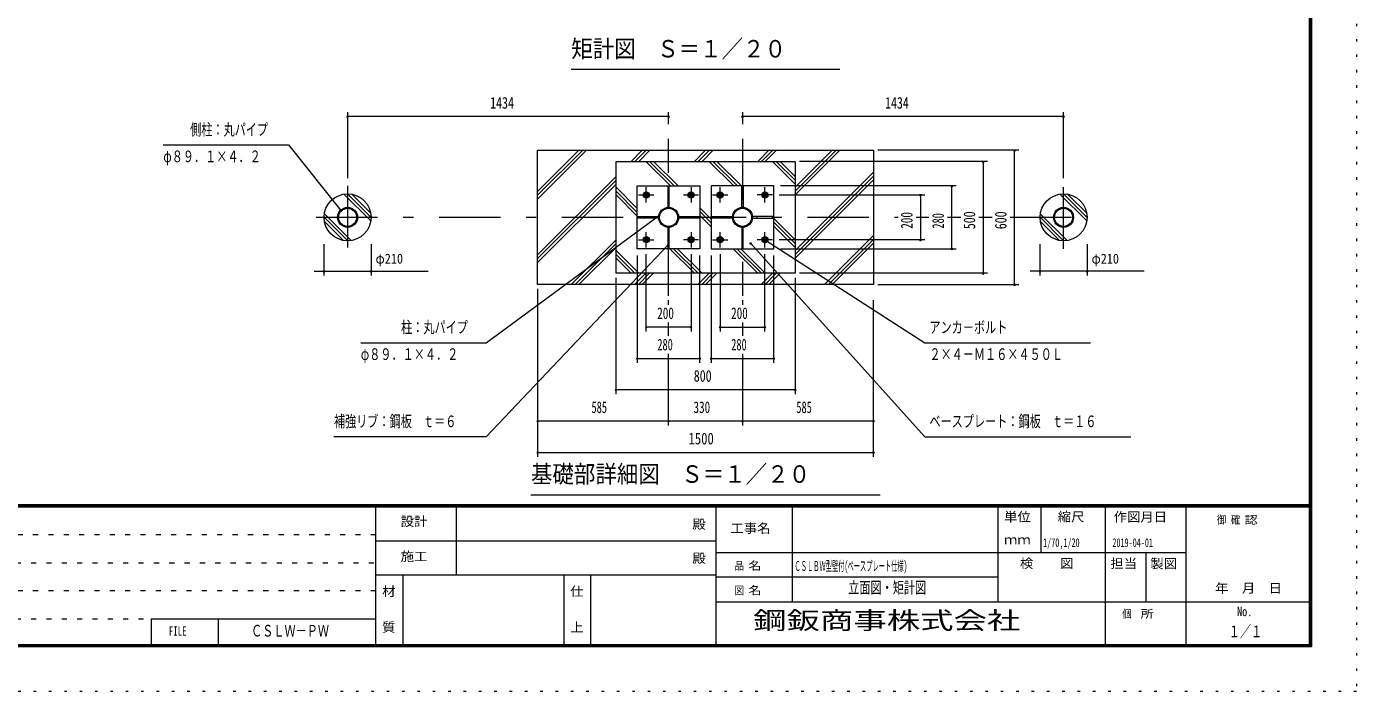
# Model space of a CAD drawing. Units: millimetres, scale not verified, with parts at other scales. Extents: x -34086 to 34091, y -14700 to 14700.
# Drawn here: x 13301 to 34091, y -14700 to -4305 of the extents above; entities that cross this region are included whole.
import ezdxf
from ezdxf.enums import TextEntityAlignment as Align

# ---------------------------------------------------------------- set-up
doc = ezdxf.new("R2010")
doc.units = ezdxf.units.MM
doc.header["$LTSCALE"] = 80
for name, pattern in [('USER1', [3, 1, -2]), ('USER3', [24, 12, -5, 2, -5]), ('USER4', [3, 0.5, -2.5])]:
    doc.linetypes.add(name, pattern=pattern)
doc.layers.add('0-1_0-F1TEXT', color=7, linetype='Continuous')
doc.layers.add('0-E_2-5DIM', color=7, linetype='Continuous')
for name, color, linetype, lineweight in [('0-6_2-02BOLD', 7, 'Continuous', 18), ('0-8_2-22CENTER', 3, 'USER3', 18), ('0-9_2-42THIN', 4, 'Continuous', 18), ('0-A_2-52DIM', 3, 'Continuous', 18), ('0-B_2-62HATCH', 2, 'Continuous', 18), ('0-C_F-F1PAPER', 5, 'Continuous', 18), ('0-D_F-E_J_ADD', 5, 'USER4', 18)]:
    doc.layers.add(name, color=color, linetype=linetype, lineweight=lineweight)
doc.styles.add('ＭＳ ゴシック', font='')
doc.styles.get('ＭＳ ゴシック').set_extended_font_data('MS Gothic')

msp = doc.modelspace()

# ---------------------------------------------------------------- linework, layer by layer
at = {"layer": '0-6_2-02BOLD'}
for p, q in [((23348.75, -7061.17), (23327.74, -7061.17)), ((24482.76, -7061.17), (24503.75, -7061.17)), ((23112.33, -7276.6), (23112.33, -7297.59)), ((23564.18, -7297.59), (23564.18, -7276.6)), ((24267.32, -7297.59), (24267.32, -7276.6)), ((24719.18, -7276.6), (24719.18, -7297.59)), ((23327.74, -7513.02), (23348.75, -7513.02)), ((24503.75, -7513.02), (24482.76, -7513.02))]:
    msp.add_line(p, q, dxfattribs=at)
for points in [[(26540.75, -8337.1), (21290.75, -8337.1), (21290.75, -6237.1), (26540.75, -6237.1)], [(25315.75, -8162.1), (22515.75, -8162.1), (22515.75, -6412.1), (25315.75, -6412.1)], [(23828.25, -6797.1), (23828.25, -7777.1), (22848.25, -7777.1), (22848.25, -6797.1)], [(23348.75, -6798.67), (23327.74, -6798.67), (23327.74, -7131.17), (23348.75, -7131.17)], [(24983.25, -7777.1), (24983.25, -6797.1), (24003.25, -6797.1), (24003.25, -7777.1)], [(24482.76, -7131.17), (24482.76, -6798.67), (24503.75, -6798.67), (24503.75, -7131.17)], [(23005.43, -6966.85), (22971.07, -6966.85), (22953.9, -6937.1), (22971.07, -6907.35), (23005.43, -6907.35), (23022.6, -6937.1)], [(23705.43, -6966.85), (23722.6, -6937.1), (23705.43, -6907.35), (23671.07, -6907.35), (23653.89, -6937.1), (23671.07, -6966.85)], [(24160.43, -6966.85), (24126.08, -6966.85), (24108.9, -6937.1), (24126.08, -6907.35), (24160.43, -6907.35), (24177.61, -6937.1)], [(24860.43, -6966.85), (24826.07, -6966.85), (24808.89, -6937.1), (24826.07, -6907.35), (24860.43, -6907.35), (24877.6, -6937.1)], [(23182.32, -7276.6), (23182.32, -7297.59), (22849.83, -7297.59), (22849.83, -7276.6)], [(23327.74, -7443.02), (23327.74, -7775.52), (23348.75, -7775.52), (23348.75, -7443.02)], [(23494.17, -7297.59), (23494.17, -7276.6), (23826.67, -7276.6), (23826.67, -7297.59)], [(24337.32, -7297.59), (24004.83, -7297.59), (24004.83, -7276.6), (24337.32, -7276.6)], [(24503.75, -7775.52), (24503.75, -7443.02), (24482.76, -7443.02), (24482.76, -7775.52)], [(24649.18, -7276.6), (24649.18, -7297.59), (24981.67, -7297.59), (24981.67, -7276.6)], [(23005.43, -7607.34), (22971.07, -7607.34), (22953.9, -7637.1), (22971.07, -7666.84), (23005.43, -7666.84), (23022.6, -7637.1)], [(23671.07, -7607.34), (23705.43, -7607.34), (23722.6, -7637.1), (23705.43, -7666.84), (23671.07, -7666.84), (23653.89, -7637.1)], [(24126.08, -7607.34), (24160.43, -7607.34), (24177.61, -7637.1), (24160.43, -7666.84), (24126.08, -7666.84), (24108.9, -7637.1)], [(24826.07, -7607.34), (24808.89, -7637.1), (24826.07, -7666.84), (24860.43, -7666.84), (24877.6, -7637.1), (24860.43, -7607.34)]]:
    msp.add_lwpolyline(points, close=True, dxfattribs=at)
for centre, radius in [((18319.25, -7287.1), 367.5), ((22988.25, -6937.1), 49), ((22988.25, -6937.1), 37.62), ((22988.25, -6937.1), 28.88), ((22988.25, -6937.1), 21), ((23688.24, -6937.1), 49), ((23688.24, -6937.1), 37.62), ((23688.24, -6937.1), 28.88), ((23688.24, -6937.1), 21), ((24143.25, -6937.1), 49), ((24143.25, -6937.1), 37.62), ((24143.25, -6937.1), 28.88), ((24143.25, -6937.1), 21), ((24843.25, -6937.1), 49), ((24843.25, -6937.1), 37.62), ((24843.25, -6937.1), 28.88), ((24843.25, -6937.1), 21), ((29512.25, -7287.1), 367.5), ((18319.25, -7287.1), 155.93), ((18319.25, -7287.1), 141.22), ((23338.25, -7287.1), 155.93), ((23338.25, -7287.1), 141.22), ((24493.25, -7287.1), 155.93), ((24493.25, -7287.1), 141.22), ((29512.25, -7287.1), 155.93), ((29512.25, -7287.1), 141.22), ((22988.25, -7637.1), 49), ((22988.25, -7637.1), 37.62), ((22988.25, -7637.1), 28.88), ((22988.25, -7637.1), 21), ((23688.24, -7637.1), 49), ((23688.24, -7637.1), 37.62), ((23688.24, -7637.1), 28.88), ((23688.24, -7637.1), 21), ((24143.25, -7637.1), 49), ((24143.25, -7637.1), 37.62), ((24143.25, -7637.1), 28.88), ((24143.25, -7637.1), 21), ((24843.25, -7637.1), 49), ((24843.25, -7637.1), 37.62), ((24843.25, -7637.1), 28.88), ((24843.25, -7637.1), 21)]:
    msp.add_circle(centre, radius, dxfattribs=at)
at = {"layer": '0-8_2-22CENTER'}
for p, q in [((23338.25, -8512.09), (23338.25, -6062.09)), ((24493.25, -6062.1), (24493.25, -8512.09)), ((18319.25, -6797.1), (18319.25, -7777.1)), ((22988.25, -7056.6), (22988.25, -6817.59)), ((23688.24, -6817.59), (23688.24, -7056.6)), ((24143.25, -7056.6), (24143.25, -6817.59)), ((24843.25, -7056.6), (24843.25, -6817.59)), ((29512.25, -7777.1), (29512.25, -6797.1)), ((22868.75, -6937.1), (23107.75, -6937.1)), ((23568.74, -6937.1), (23807.75, -6937.1)), ((24023.75, -6937.1), (24262.76, -6937.1)), ((24962.76, -6937.1), (24723.74, -6937.1)), ((17829.25, -7287.1), (26928.07, -7287.1)), ((27205.75, -7287.1), (27408.44, -7287.1)), ((27695.75, -7287.1), (27906.6, -7287.1)), ((28185.75, -7287.1), (28395.85, -7287.1)), ((28675.75, -7287.1), (30002.25, -7287.1)), ((22868.75, -7637.1), (23107.75, -7637.1)), ((22988.25, -7756.6), (22988.25, -7517.59)), ((23807.75, -7637.1), (23568.74, -7637.1)), ((23688.24, -7517.59), (23688.24, -7756.6)), ((24023.75, -7637.1), (24262.76, -7637.1)), ((24143.25, -7756.6), (24143.25, -7517.59)), ((24962.76, -7637.1), (24723.74, -7637.1)), ((24843.25, -7756.6), (24843.25, -7517.59))]:
    msp.add_line(p, q, dxfattribs=at)
at = {"layer": '0-9_2-42THIN'}
for centre in [(22988.25, -6937.1), (23688.24, -6937.1), (24143.25, -6937.1), (24843.25, -6937.1), (22988.25, -7637.1), (23688.24, -7637.1), (24143.25, -7637.1), (24843.25, -7637.1)]:
    msp.add_circle(centre, 15.75, dxfattribs=at)
at = {"layer": '0-A_2-52DIM'}
for p, q in [((26015.75, -4977.1), (21815.75, -4977.1)), ((18333.25, -5712.53), (18305.25, -5712.53)), ((18319.25, -5642.53), (18319.25, -6675.54)), ((23338.25, -5712.53), (18319.25, -5712.53)), ((23352.25, -5712.53), (23324.25, -5712.53)), ((23338.25, -5832.9), (23338.25, -5642.53)), ((24507.25, -5712.53), (24479.25, -5712.53)), ((24493.25, -5642.53), (24493.25, -5832.9)), ((29512.25, -5712.53), (24493.25, -5712.53)), ((29526.25, -5712.53), (29498.25, -5712.53)), ((29512.25, -6675.54), (29512.25, -5642.53)), ((28325.75, -6412.1), (25385.75, -6412.1)), ((28815.75, -6237.1), (26610.75, -6237.1)), ((28269.75, -6412.1), (28241.75, -6412.1)), ((28255.75, -6412.1), (28255.75, -8162.1)), ((28759.75, -6237.1), (28731.75, -6237.1)), ((28745.75, -8337.1), (28745.75, -6237.1)), ((27835.74, -6797.1), (25088.25, -6797.1)), ((27779.74, -6797.1), (27751.74, -6797.1)), ((27765.74, -7777.1), (27765.74, -6797.1)), ((25067.75, -6937.1), (27345.74, -6937.1)), ((27289.75, -6937.1), (27261.75, -6937.1)), ((27275.75, -6937.1), (27275.75, -7637.1)), ((18230.03, -7179.44), (18202.03, -7179.44)), ((23207.4, -7251.66), (23179.4, -7251.66)), ((24864.26, -7643.06), (24836.26, -7643.06)), ((27345.74, -7637.1), (25067.75, -7637.1)), ((27289.75, -7637.1), (27261.75, -7637.1)), ((17951.74, -8197.1), (17951.74, -7707.1)), ((18686.75, -7707.1), (18686.75, -8197.1)), ((22848.25, -7882.1), (22848.25, -9562.1)), ((22988.25, -9072.1), (22988.25, -7861.6)), ((23346.64, -7718.38), (23318.64, -7718.38)), ((23688.24, -7861.6), (23688.24, -9072.1)), ((23828.25, -9562.1), (23828.25, -7882.1)), ((24003.25, -7882.1), (24003.25, -9562.1)), ((24143.25, -7861.6), (24143.25, -9072.1)), ((24633.45, -7693.67), (24605.45, -7693.67)), ((24619.45, -7693.67), (27345.75, -10717.1)), ((24843.25, -9072.1), (24843.25, -7861.6)), ((24983.25, -9562.1), (24983.25, -7882.1)), ((25088.25, -7777.1), (27835.74, -7777.1)), ((27779.74, -7777.1), (27751.74, -7777.1)), ((29144.74, -8197.1), (29144.74, -7707.1)), ((29879.75, -7707.1), (29879.75, -8197.1)), ((17796.36, -8127.1), (19579.24, -8127.1)), ((17965.74, -8127.1), (17937.74, -8127.1)), ((18700.75, -8127.1), (18672.75, -8127.1)), ((22515.75, -10052.1), (22515.75, -8232.09)), ((25315.75, -8232.09), (25315.75, -10052.1)), ((28325.75, -8162.1), (25385.75, -8162.1)), ((28269.75, -8162.1), (28241.75, -8162.1)), ((30772.24, -8127.1), (28989.35, -8127.1)), ((29158.74, -8127.1), (29130.74, -8127.1)), ((29893.75, -8127.1), (29865.75, -8127.1)), ((21290.75, -8407.1), (21290.75, -11032.1)), ((26610.75, -8337.1), (28815.75, -8337.1)), ((28759.75, -8337.1), (28731.75, -8337.1)), ((23338.25, -8654.22), (23338.25, -8582.1)), ((24493.25, -8582.1), (24493.25, -8654.22)), ((26540.75, -11032.1), (26540.75, -8582.1)), ((23338.25, -9142.47), (23338.25, -8932.1)), ((24493.25, -8932.1), (24493.25, -9142.47)), ((23002.25, -9002.1), (22974.25, -9002.1)), ((23688.24, -9002.1), (22988.25, -9002.1)), ((23702.24, -9002.1), (23674.24, -9002.1)), ((24157.25, -9002.1), (24129.25, -9002.1)), ((24143.25, -9002.1), (24843.25, -9002.1)), ((24857.25, -9002.1), (24829.25, -9002.1)), ((22862.25, -9492.09), (22834.25, -9492.09)), ((22848.25, -9492.09), (23828.25, -9492.09)), ((23338.25, -10542.1), (23338.25, -9422.1)), ((23842.25, -9492.09), (23814.25, -9492.09)), ((24017.25, -9492.09), (23989.25, -9492.09)), ((24003.25, -9492.09), (24983.25, -9492.09)), ((24493.25, -9422.1), (24493.25, -10542.1)), ((24997.25, -9492.09), (24969.25, -9492.09)), ((22529.75, -9982.1), (22501.75, -9982.1)), ((25315.75, -9982.09), (22515.75, -9982.09)), ((25329.75, -9982.1), (25301.75, -9982.1)), ((21304.75, -10472.1), (21276.75, -10472.1)), ((26540.75, -10472.1), (21290.75, -10472.1)), ((23352.25, -10472.1), (23324.25, -10472.1)), ((24507.25, -10472.1), (24479.25, -10472.1)), ((26554.75, -10472.1), (26526.75, -10472.1)), ((27345.75, -10717.1), (30565.76, -10717.1)), ((21304.75, -10962.1), (21276.75, -10962.1)), ((21290.75, -10962.1), (26540.75, -10962.1)), ((26554.75, -10962.1), (26526.75, -10962.1)), ((21185.75, -11627.1), (26645.75, -11627.1))]:
    msp.add_line(p, q, dxfattribs=at)
for points in [[(15437.97, -6154.7), (17397.95, -6154.7), (18216.03, -7179.44)], [(18525.75, -9247.1), (20485.75, -9247.1), (23193.4, -7251.66)], [(24850.26, -7643.06), (27345.75, -9247.1), (29935.75, -9247.1)], [(23332.64, -7718.38), (20485.75, -10717.1), (18105.75, -10717.1)]]:
    msp.add_lwpolyline(points, dxfattribs=at)
for centre in [(18319.25, -5712.53), (23338.25, -5712.53), (24493.25, -5712.53), (29512.25, -5712.53), (28255.75, -6412.1), (28745.75, -6237.1), (27765.74, -6797.1), (27275.75, -6937.1), (18216.03, -7179.44), (23193.4, -7251.66), (24850.26, -7643.06), (27275.75, -7637.1), (23332.64, -7718.38), (24619.45, -7693.67), (27765.74, -7777.1), (17951.74, -8127.1), (18686.75, -8127.1), (28255.75, -8162.1), (29144.74, -8127.1), (29879.75, -8127.1), (28745.75, -8337.1), (22988.25, -9002.1), (23688.24, -9002.1), (24143.25, -9002.1), (24843.25, -9002.1), (22848.25, -9492.09), (23828.25, -9492.09), (24003.25, -9492.09), (24983.25, -9492.09), (22515.75, -9982.1), (25315.75, -9982.1), (21290.75, -10472.1), (23338.25, -10472.1), (24493.25, -10472.1), (26540.75, -10472.1), (21290.75, -10962.1), (26540.75, -10962.1)]:
    msp.add_arc(centre, 14, 180, 0, dxfattribs=at)
at = {"layer": '0-B_2-62HATCH'}
for p, q in [((21290.75, -6942.25), (21995.91, -6237.1)), ((22055.3, -6237.1), (21290.75, -7001.65)), ((21290.75, -6882.85), (21936.51, -6237.1)), ((22751.46, -6412.1), (22926.47, -6237.1)), ((22985.85, -6237.1), (22810.86, -6412.1)), ((22870.25, -6412.1), (23045.25, -6237.1)), ((22981.36, -6412.1), (23366.35, -6797.1)), ((23040.75, -6412.1), (23425.75, -6797.1)), ((23485.15, -6797.1), (23100.16, -6412.1)), ((23741.4, -6412.1), (23916.41, -6237.1)), ((23975.8, -6237.1), (23800.81, -6412.1)), ((23860.2, -6412.1), (24035.2, -6237.1)), ((23971.31, -6412.1), (24356.3, -6797.1)), ((24030.7, -6412.1), (24415.7, -6797.1)), ((24475.09, -6797.1), (24090.1, -6412.1)), ((24731.36, -6412.1), (24906.36, -6237.1)), ((24965.75, -6237.1), (24790.75, -6412.1)), ((24850.14, -6412.1), (25025.15, -6237.1)), ((25315.75, -6766.6), (24961.25, -6412.1)), ((25020.65, -6412.1), (25315.75, -6707.2)), ((25080.05, -6412.1), (25315.75, -6647.8)), ((25315.75, -6817.65), (25896.3, -6237.1)), ((25955.7, -6237.1), (25315.75, -6877.04)), ((25315.75, -6936.44), (26015.1, -6237.1)), ((21290.75, -7872.8), (22515.75, -6647.8)), ((26540.75, -6582.6), (25315.75, -7807.6)), ((25315.75, -7866.99), (26540.75, -6642)), ((22515.75, -6707.2), (21290.75, -7932.2)), ((21290.75, -7991.6), (22515.75, -6766.6)), ((22515.75, -6817.65), (22848.25, -7150.15)), ((26540.75, -6701.39), (25315.75, -7926.39)), ((18682.42, -7343.38), (18262.97, -6923.93)), ((18318.03, -6919.6), (18686.75, -7288.32)), ((18681.18, -7223.35), (18382.99, -6925.17)), ((22848.25, -7209.55), (22515.75, -6877.04)), ((22515.75, -6936.44), (22848.25, -7268.94)), ((29875.41, -7343.38), (29455.97, -6923.93)), ((29511.02, -6919.6), (29879.75, -7288.32)), ((29874.18, -7223.35), (29575.99, -6925.17)), ((17956.08, -7230.82), (18375.52, -7650.26)), ((23826.67, -7138.62), (24003.25, -7315.2)), ((24003.25, -7374.6), (23826.67, -7198.02)), ((23826.67, -7257.42), (24003.25, -7434)), ((29149.08, -7230.82), (29568.52, -7650.26)), ((18320.46, -7654.59), (17951.75, -7285.88)), ((17957.32, -7350.85), (18255.5, -7649.02)), ((25315.75, -7637.75), (24983.25, -7305.25)), ((24983.25, -7364.65), (25315.75, -7697.15)), ((25315.75, -7756.55), (24983.25, -7424.04)), ((29513.46, -7654.59), (29144.75, -7285.88)), ((29150.32, -7350.85), (29448.5, -7649.02)), ((22515.75, -7637.75), (21816.41, -8337.1)), ((25776.2, -8337.1), (26540.75, -7572.55)), ((26540.75, -7631.94), (25835.6, -8337.1)), ((25895, -8337.1), (26540.75, -7691.34)), ((21875.81, -8337.1), (22515.75, -7697.15)), ((22515.75, -7756.55), (21935.19, -8337.1)), ((22515.75, -7807.6), (22870.25, -8162.1)), ((22810.86, -8162.1), (22515.75, -7866.99)), ((23741.4, -8162.1), (23356.4, -7777.1)), ((23800.81, -8162.1), (23415.81, -7777.1)), ((23475.19, -7777.1), (23860.2, -8162.1)), ((24731.36, -8162.1), (24346.35, -7777.1)), ((24405.75, -7777.1), (24790.76, -8162.1)), ((24850.14, -8162.1), (24465.15, -7777.1)), ((22751.46, -8162.1), (22515.75, -7926.39)), ((22981.36, -8162.1), (22806.36, -8337.1)), ((22865.75, -8337.1), (23040.75, -8162.1)), ((23100.16, -8162.1), (22925.15, -8337.1)), ((23971.3, -8162.1), (23796.31, -8337.1)), ((23855.7, -8337.1), (24030.7, -8162.1)), ((24090.1, -8162.1), (23915.1, -8337.1)), ((24961.25, -8162.1), (24786.25, -8337.1)), ((24845.65, -8337.1), (25020.65, -8162.1)), ((25080.05, -8162.1), (24905.05, -8337.1))]:
    msp.add_line(p, q, dxfattribs=at)
at = {"layer": '0-C_F-F1PAPER'}
for p, q in [((33355.86, -11781), (-6754.13, -11781)), ((-6754.13, -11784.5), (33355.86, -11784.5)), ((33355.86, -11788), (-6754.13, -11788)), ((-6754.13, -11791.5), (33355.86, -11791.5)), ((33355.86, -11795), (-6754.13, -11795)), ((-6754.13, -11798.5), (33355.86, -11798.5)), ((33355.86, -11802), (-6754.13, -11802)), ((-6754.13, -11805.5), (33355.86, -11805.5)), ((33355.86, -11809), (-6754.13, -11809)), ((-6754.13, -11812.5), (33355.86, -11812.5)), ((33355.86, -11816), (-6754.13, -11816)), ((18760.87, -14000), (18760.87, -11816)), ((20020.87, -12880), (20020.87, -11816)), ((24080.87, -14000), (24080.87, -11816)), ((25270.87, -11816), (25270.87, -13300)), ((28490.87, -13300), (28490.87, -11816)), ((29155.87, -11816), (29155.87, -12530)), ((30170.87, -14000), (30170.87, -11816)), ((31430.87, -14000), (31430.87, -11816)), ((18760.87, -12348), (24080.87, -12348)), ((24080.87, -12530), (31430.87, -12530)), ((30800.86, -12530), (30800.86, -13300)), ((24080.87, -12880), (18760.87, -12880)), ((19180.87, -12880), (19180.87, -14000)), ((21700.87, -12880), (21700.87, -14000)), ((22120.86, -14000), (22120.86, -12880)), ((28490.87, -12915), (24080.87, -12915)), ((24080.87, -13300), (33390.86, -13300)), ((15249.67, -13563.2), (18760.87, -13563.2)), ((15249.67, -13563.2), (15249.67, -14000)), ((16299.67, -14000), (16299.67, -13563.2))]:
    msp.add_line(p, q, dxfattribs=at)
at = {"layer": '0-C_F-F1PAPER', "color": 6, "linetype": 'USER1'}
for p, q in [((18760.87, -12252.8), (-6789.13, -12252.8)), ((-6789.13, -12689.6), (18760.87, -12689.6)), ((18760.87, -13126.4), (-6789.13, -13126.4)), ((-6789.13, -13563.2), (15249.67, -13563.2))]:
    msp.add_line(p, q, dxfattribs=at)
at = {"layer": '0-C_F-F1PAPER'}
for points in [[(33390.86, -14000), (-6789.13, -14000), (-6789.13, 14140), (33390.86, 14140)], [(33387.36, -13996.5), (33387.36, 14136.5), (-6785.63, 14136.5), (-6785.63, -13996.5)], [(33383.86, -13993), (33383.86, 14133), (-6782.13, 14133), (-6782.13, -13993)], [(33380.36, -13989.5), (33380.36, 14129.5), (-6778.63, 14129.5), (-6778.63, -13989.5)], [(33376.86, -13986), (33376.86, 14126), (-6775.13, 14126), (-6775.13, -13986)], [(33373.36, -13982.5), (33373.36, 14122.5), (-6771.63, 14122.5), (-6771.63, -13982.5)], [(33369.86, -13979), (33369.86, 14119), (-6768.13, 14119), (-6768.13, -13979)], [(33366.37, -13975.5), (33366.37, 14115.5), (-6764.63, 14115.5), (-6764.63, -13975.5)], [(33362.86, -13972), (33362.86, 14112), (-6761.13, 14112), (-6761.13, -13972)], [(33359.36, -13968.5), (33359.36, 14108.5), (-6757.63, 14108.5), (-6757.63, -13968.5)], [(33355.86, -13965), (33355.86, 14105), (-6754.13, 14105), (-6754.13, -13965)]]:
    msp.add_lwpolyline(points, close=True, dxfattribs=at)
at = {"layer": '0-D_F-E_J_ADD'}
msp.add_lwpolyline([(34090.87, -14700), (-7489.13, -14700), (-7489.13, 14700), (34090.87, 14700)], close=True, dxfattribs=at)

# ---------------------------------------------------------------- texts
at = {"layer": '0-1_0-F1TEXT', "style": 'ＭＳ ゴシック'}
for s, height, width, p in [('1/70,1/20', 136.8, 0.65, (29192.52, -12483.38)), ('2019-04-01', 136.8, 0.65, (30275.86, -12483.38)), ('ＣＳＬＢＷ型壁付(', 155, 0.45, (25305.87, -12862.5)), ('ベースプレート仕様)', 155, 0.45, (26134.25, -12862.5)), ('立面図・矩計図', 182.3, 0.7, (26145.87, -13222.63)), ('ＣＳＬＷ－ＰＷ', 182.3, 0.7, (16810.09, -13896.73)), ('１／１', 182.3, 0.7, (32095.86, -13908.29))]:
    msp.add_text(s, height=height, dxfattribs=dict(at, width=width)).set_placement(p, align=Align.BOTTOM_LEFT)
at = {"layer": '0-A_2-52DIM', "color": 7, "style": 'ＭＳ ゴシック'}
for s, height, width, p in [('矩計図\u3000Ｓ＝１／２０', 273.5, 0.9, (21815.75, -4869.79)), ('1434', 182.3, 0.75, (20548.02, -5642.53)), ('1434', 182.3, 0.75, (26722.02, -5642.53)), ('側柱：丸パイプ', 182.3, 0.7, (15857.95, -6059.82)), ('φ８９．１×４．２', 182.3, 0.7, (15437.97, -6479.83)), ('φ210', 155, 0.9, (18756.75, -8057.1)), ('φ210', 155, 0.9, (29949.75, -8057.1)), ('200', 182.3, 0.7, (23160.08, -8932.1)), ('200', 182.3, 0.7, (24315.08, -8932.1)), ('柱：丸パイプ', 182.3, 0.7, (19155.75, -9152.23)), ('アンカ－ボルト', 182.3, 0.7, (27415.76, -9152.23)), ('φ８９．１×４．２', 182.3, 0.7, (18525.75, -9572.23)), ('280', 182.3, 0.65, (23161.92, -9422.1)), ('280', 182.3, 0.65, (24316.93, -9422.1)), ('２×４－Ｍ１６×４５０Ｌ', 182.3, 0.7, (27415.76, -9572.23)), ('800', 182.3, 0.75, (23731.79, -9912.1)), ('585', 182.3, 0.65, (22132.65, -10402.1)), ('330', 182.3, 0.7, (23727, -10402.1)), ('585', 182.3, 0.65, (25335.15, -10402.1)), ('補強リブ：鋼板\u3000ｔ＝６', 182.3, 0.7, (18105.75, -10622.23)), ('ベースプレート：鋼板\u3000ｔ＝１６', 182.3, 0.7, (27415.76, -10622.23)), ('1500', 182.3, 0.8, (23648.37, -10892.1)), ('基礎部詳細図\u3000Ｓ＝１／２０', 273.5, 0.9, (21185.75, -11519.79))]:
    msp.add_text(s, height=height, dxfattribs=dict(at, width=width)).set_placement(p, align=Align.BOTTOM_LEFT)
for s, width, p in [('200', 0.7, (27205.75, -7465.26)), ('280', 0.65, (27695.75, -7463.42)), ('500', 0.75, (28185.75, -7472.52)), ('600', 0.75, (28675.75, -7473.1))]:
    msp.add_text(s, height=182.3, rotation=90, dxfattribs=dict(at, width=width)).set_placement(p, align=Align.BOTTOM_LEFT)
at = {"layer": '0-C_F-F1PAPER', "color": 7, "style": 'ＭＳ ゴシック'}
for s, height, width, p in [('設計', 145.9, 1.05, (19149.37, -12157.36)), ('殿', 145.9, 1.05, (23709.87, -12202.1)), ('工事名', 145.9, 1.05, (24304.87, -12265.1)), ('単位', 145.9, 1.05, (28581.87, -12086.6)), ('縮尺', 145.9, 1.05, (29421.87, -12086.6)), ('作図月日', 145.9, 1.05, (30295.32, -12088.03)), ('御 ', 124, 0.85, (31910.72, -12116.2)), ('確 ', 124, 0.85, (32126.86, -12116.2)), ('認', 124, 1.2, (32343, -12116.2)), ('ｍｍ', 145.9, 1.05, (28581.87, -12443.6)), ('施工', 145.9, 1.05, (19149.37, -12706.1)), ('殿', 145.9, 1.05, (23709.87, -12734.1)), ('品 ', 124, 0.85, (24369.62, -12834.5)), ('名', 124, 1.2, (24585.76, -12834.5)), ('検\u3000\u3000図', 145.9, 1.05, (28830.37, -12814.6)), ('担当', 145.9, 1.05, (30244.37, -12814.6)), ('製図', 145.9, 1.05, (30868.74, -12818.04)), ('材', 145.9, 1.05, (18858.87, -13252.1)), ('仕', 145.9, 1.05, (21798.87, -13252.1)), ('図 ', 124, 0.85, (24369.62, -13219.5)), ('名', 124, 1.2, (24585.76, -13219.5)), ('\u3000年\u3000月\u3000日', 145.9, 1.05, (31674.1, -13202.3)), ('個  ', 124, 0.85, (30429.87, -13587)), ('所', 124, 1.2, (30718.05, -13587)), ('No.', 145.9, 0.8, (32225.37, -13567.1)), ('FILE', 145.9, 0.7, (15524.42, -13873.7)), ('質', 145.9, 1.05, (18858.87, -13812.1)), ('上', 145.9, 1.05, (21798.87, -13812.1))]:
    msp.add_text(s, height=height, dxfattribs=dict(at, width=width)).set_placement(p, align=Align.BOTTOM_LEFT)
at = {"layer": '0-E_2-5DIM', "style": 'ＭＳ ゴシック', "width": 1.4}
msp.add_text('鋼鈑商事株式会社', height=273.5, dxfattribs=at).set_placement((24659.37, -13808.88), align=Align.BOTTOM_LEFT)

doc.saveas('drawing.dxf')
